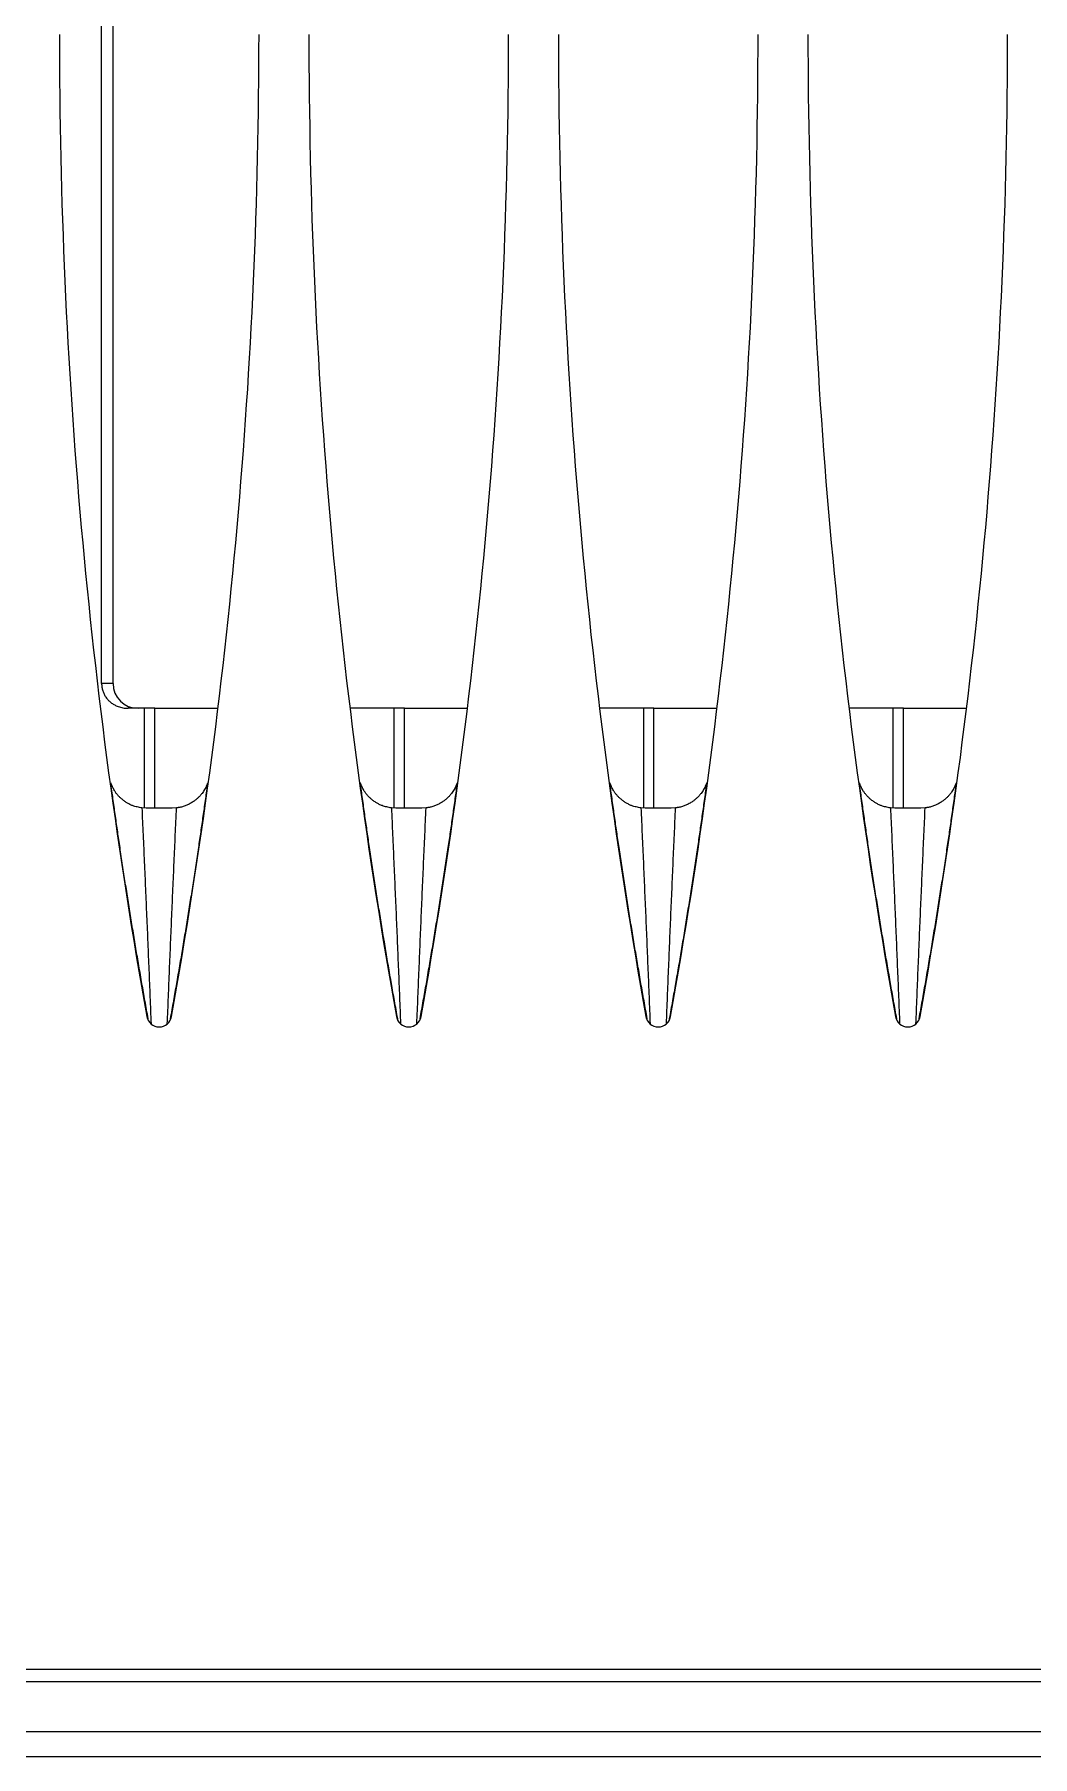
# Model space of a CAD drawing. Header units: metres. Extents: x -101133.8 to -101066.7, y -24899.3 to -24824.7.
# Drawn here: x -101110.1673 to -101110.1273, y -24848.6847 to -24848.6157 of the extents above; entities that cross this region are included whole.
import ezdxf

# ---------------------------------------------------------------- set-up
doc = ezdxf.new("R2010")
doc.units = ezdxf.units.M
doc.header["$LTSCALE"] = 0.2
doc.layers.add('CMT-CVC-MATERIEL', color=30, linetype='Continuous')

# ---------------------------------------------------------------- blocks, each defined once
blk = doc.blocks.new('Cassette 600x600')
at = {"linetype": 'Continuous', "lineweight": 13}
for p, q in [((-20078.23, 72.805), (-20078.23, 443.205)), ((-20077.73, 443.205), (-20077.73, 72.805)), ((-20075.73, 104.505), (-20075.73, 411.505)), ((-20074.73, 104.505), (-20074.73, 411.505)), ((-20116.73, 212.832), (-20116.73, 215.361)), ((-20112.23, 214.73), (-20112.23, 214.764)), ((-20106.73, 213.87), (-20106.73, 213.907)), ((-20112.74, 213.7), (-20112.73, 213.527)), ((-20105.73, 213.702), (-20105.73, 213.736)), ((-20112.73, 212.832), (-20116.73, 212.832)), ((-20116.73, 212.832), (-20116.73, 212.421)), ((-20116.73, 212.421), (-20116.73, 210.649)), ((-20112.733, 212.421), (-20116.73, 212.421)), ((-20112.73, 212.483), (-20112.74, 212.31)), ((-20106.73, 212.103), (-20106.73, 212.14)), ((-20105.73, 212.274), (-20105.73, 212.308)), ((-20112.23, 211.246), (-20112.23, 211.28)), ((-20116.73, 202.832), (-20116.73, 205.361)), ((-20112.23, 204.73), (-20112.23, 204.764)), ((-20112.74, 203.7), (-20112.73, 203.527)), ((-20105.73, 203.702), (-20105.73, 203.736)), ((-20112.73, 202.832), (-20116.73, 202.832)), ((-20116.73, 202.832), (-20116.73, 202.421)), ((-20116.73, 202.421), (-20116.73, 200.649)), ((-20112.733, 202.421), (-20116.73, 202.421)), ((-20112.73, 202.483), (-20112.74, 202.31)), ((-20105.73, 202.274), (-20105.73, 202.308)), ((-20112.23, 201.246), (-20112.23, 201.28)), ((-20116.73, 192.832), (-20116.73, 195.361)), ((-20112.23, 194.73), (-20112.23, 194.764)), ((-20112.74, 193.7), (-20112.73, 193.527)), ((-20105.73, 193.702), (-20105.73, 193.736)), ((-20112.73, 192.832), (-20116.73, 192.832)), ((-20116.73, 192.832), (-20116.73, 192.421)), ((-20116.73, 192.421), (-20116.73, 190.649)), ((-20112.733, 192.421), (-20116.73, 192.421)), ((-20112.73, 192.483), (-20112.74, 192.31)), ((-20107.316, 192.005), (-20107.537, 192.005)), ((-20105.73, 192.274), (-20105.73, 192.308)), ((-20112.23, 191.246), (-20112.23, 191.28)), ((-20116.73, 182.832), (-20116.73, 185.361)), ((-20112.74, 183.7), (-20112.73, 183.527)), ((-20106.73, 183.87), (-20106.73, 183.907)), ((-20105.73, 183.702), (-20105.73, 183.736)), ((-20112.73, 182.832), (-20116.73, 182.832)), ((-20116.73, 182.832), (-20116.73, 182.421)), ((-20116.73, 182.421), (-20116.73, 181.768)), ((-20112.733, 182.421), (-20116.73, 182.421)), ((-20112.73, 182.483), (-20112.74, 182.31)), ((-20105.73, 182.274), (-20105.73, 182.308)), ((-20106.73, 182.103), (-20106.73, 182.14)), ((-20117.73, 181.155), (-20221.23, 181.155)), ((-20117.73, 181.155), (-20117.73, 180.695)), ((-20112.23, 181.246), (-20112.23, 181.28)), ((-20117.73, 180.695), (-20221.23, 180.695))]:
    blk.add_line(p, q, dxfattribs=at)
for centre, radius, start, end in [((-20143.73, -5.495), 222.5, 79.81251, 90), ((-20104.465, 213.005), 0.5, 280.18749, 79.81251), ((-20143.73, 431.505), 222.5, 270, 280.18749), ((-20143.73, -15.495), 222.5, 79.81251, 90), ((-20104.465, 203.005), 0.5, 280.18749, 79.81251), ((-20143.73, 421.505), 222.5, 270, 280.18749), ((-20143.73, -25.495), 222.5, 79.81251, 90), ((-20104.465, 193.005), 0.5, 280.18749, 79.81251), ((-20143.73, 411.505), 222.5, 270, 280.18749), ((-20143.73, -35.495), 222.5, 79.81251, 90), ((-20104.465, 183.005), 0.5, 280.18749, 79.81251), ((-20143.73, 401.505), 222.5, 270, 280.18749)]:
    blk.add_arc(centre, radius, start, end, dxfattribs=at)
blk.add_ellipse((-20117.73, 182.159), major_axis=(0, 1.004), ratio=0.996195, start_param=3.141593, end_param=4.712389, dxfattribs=at)
for points, knots in [([(-20113.74, 214.945), (-20113.531, 214.916), (-20113.322, 214.887), (-20113.113, 214.857), (-20112.904, 214.828), (-20112.695, 214.799), (-20112.485, 214.769), (-20112.275, 214.739), (-20112.064, 214.709), (-20111.858, 214.679), (-20111.652, 214.65), (-20111.452, 214.621), (-20111.231, 214.588), (-20111.009, 214.555), (-20110.766, 214.519), (-20110.529, 214.483), (-20110.292, 214.447), (-20110.06, 214.412), (-20109.828, 214.376), (-20109.595, 214.34), (-20109.361, 214.303), (-20109.127, 214.266), (-20108.893, 214.229), (-20108.659, 214.192), (-20108.426, 214.154), (-20108.193, 214.117), (-20107.96, 214.079), (-20107.726, 214.04), (-20107.492, 214.002), (-20107.256, 213.963), (-20107.026, 213.924), (-20106.796, 213.886), (-20106.571, 213.848), (-20106.326, 213.806), (-20106.081, 213.764), (-20105.816, 213.718), (-20105.627, 213.685), (-20105.483, 213.66), (-20105.383, 213.642), (-20105.271, 213.622), (-20105.16, 213.602), (-20105.036, 213.581), (-20104.916, 213.559), (-20104.795, 213.538), (-20104.678, 213.517), (-20104.56, 213.496), (-20104.442, 213.475), (-20104.323, 213.453), (-20104.205, 213.432)], [0, 0, 0, 0, 1, 1, 1, 2, 2, 2, 3, 3, 3, 4, 4, 4, 5, 5, 5, 6, 6, 6, 7, 7, 7, 8, 8, 8, 9, 9, 9, 10, 10, 10, 11, 11, 11, 12, 12, 12, 13, 13, 13, 14, 14, 14, 15, 15, 15, 16, 16, 16, 16]), ([(-20113.74, 214.945), (-20113.732, 214.942), (-20113.724, 214.939), (-20113.717, 214.936), (-20113.709, 214.934), (-20113.701, 214.931), (-20113.693, 214.928), (-20113.685, 214.925), (-20113.677, 214.921), (-20113.669, 214.918), (-20113.662, 214.916), (-20113.655, 214.913), (-20113.646, 214.909), (-20113.623, 214.9), (-20113.589, 214.884), (-20113.558, 214.869), (-20113.528, 214.854), (-20113.502, 214.84), (-20113.475, 214.824), (-20113.448, 214.808), (-20113.421, 214.791), (-20113.397, 214.775), (-20113.372, 214.759), (-20113.351, 214.744), (-20113.322, 214.722), (-20113.294, 214.7), (-20113.258, 214.67), (-20113.226, 214.642), (-20113.194, 214.614), (-20113.167, 214.586), (-20113.139, 214.557), (-20113.112, 214.528), (-20113.085, 214.497), (-20113.061, 214.468), (-20113.038, 214.439), (-20113.018, 214.412), (-20112.992, 214.375), (-20112.967, 214.338), (-20112.937, 214.29), (-20112.911, 214.244), (-20112.886, 214.197), (-20112.865, 214.153), (-20112.846, 214.109), (-20112.827, 214.064), (-20112.811, 214.02), (-20112.796, 213.971), (-20112.781, 213.922), (-20112.768, 213.868), (-20112.761, 213.833), (-20112.759, 213.82), (-20112.757, 213.81), (-20112.755, 213.799), (-20112.753, 213.789), (-20112.751, 213.777), (-20112.75, 213.766), (-20112.748, 213.755), (-20112.746, 213.744), (-20112.745, 213.733), (-20112.743, 213.722), (-20112.741, 213.711), (-20112.74, 213.7)], [0, 0, 0, 0, 1, 1, 1, 2, 2, 2, 3, 3, 3, 4, 4, 4, 5, 5, 5, 6, 6, 6, 7, 7, 7, 8, 8, 8, 9, 9, 9, 10, 10, 10, 11, 11, 11, 12, 12, 12, 13, 13, 13, 14, 14, 14, 15, 15, 15, 16, 16, 16, 17, 17, 17, 18, 18, 18, 19, 19, 19, 20, 20, 20, 20]), ([(-20104.086, 213.331), (-20104.446, 213.346), (-20104.806, 213.36), (-20105.166, 213.375), (-20105.527, 213.39), (-20105.887, 213.404), (-20106.247, 213.419), (-20106.608, 213.434), (-20106.968, 213.449), (-20107.328, 213.464), (-20107.688, 213.479), (-20108.049, 213.494), (-20108.409, 213.509), (-20108.77, 213.524), (-20109.131, 213.54), (-20109.492, 213.556), (-20109.853, 213.571), (-20110.213, 213.587), (-20110.574, 213.603), (-20110.935, 213.619), (-20111.296, 213.635), (-20111.657, 213.651), (-20112.018, 213.668), (-20112.379, 213.684), (-20112.74, 213.7)], [0, 0, 0, 0, 1, 1, 1, 2, 2, 2, 3, 3, 3, 4, 4, 4, 5, 5, 5, 6, 6, 6, 7, 7, 7, 8, 8, 8, 8]), ([(-20112.73, 213.527), (-20112.73, 213.507), (-20112.73, 213.487), (-20112.73, 213.466), (-20112.73, 213.446), (-20112.73, 213.425), (-20112.73, 213.404), (-20112.73, 213.383), (-20112.73, 213.363), (-20112.73, 213.341), (-20112.73, 213.32), (-20112.73, 213.299), (-20112.73, 213.277), (-20112.73, 213.255), (-20112.73, 213.233), (-20112.73, 213.211), (-20112.73, 213.189), (-20112.73, 213.166), (-20112.73, 213.143), (-20112.73, 213.121), (-20112.73, 213.098), (-20112.73, 213.075), (-20112.73, 213.052), (-20112.73, 213.029), (-20112.73, 213.006), (-20112.73, 212.983), (-20112.73, 212.96), (-20112.73, 212.937), (-20112.73, 212.914), (-20112.73, 212.891), (-20112.73, 212.868), (-20112.73, 212.845), (-20112.73, 212.823), (-20112.73, 212.8), (-20112.73, 212.778), (-20112.73, 212.756), (-20112.73, 212.734), (-20112.73, 212.712), (-20112.73, 212.691), (-20112.73, 212.67), (-20112.73, 212.648), (-20112.73, 212.627), (-20112.73, 212.607), (-20112.73, 212.586), (-20112.73, 212.565), (-20112.73, 212.544), (-20112.73, 212.524), (-20112.73, 212.503), (-20112.73, 212.483)], [0, 0, 0, 0, 1, 1, 1, 2, 2, 2, 3, 3, 3, 4, 4, 4, 5, 5, 5, 6, 6, 6, 7, 7, 7, 8, 8, 8, 9, 9, 9, 10, 10, 10, 11, 11, 11, 12, 12, 12, 13, 13, 13, 14, 14, 14, 15, 15, 15, 16, 16, 16, 16]), ([(-20104.205, 212.578), (-20104.323, 212.557), (-20104.442, 212.536), (-20104.56, 212.515), (-20104.678, 212.493), (-20104.795, 212.473), (-20104.916, 212.451), (-20105.036, 212.43), (-20105.16, 212.408), (-20105.271, 212.388), (-20105.383, 212.368), (-20105.483, 212.351), (-20105.627, 212.325), (-20105.816, 212.292), (-20106.081, 212.246), (-20106.326, 212.204), (-20106.571, 212.163), (-20106.796, 212.125), (-20107.026, 212.086), (-20107.256, 212.048), (-20107.492, 212.008), (-20107.726, 211.97), (-20107.96, 211.931), (-20108.193, 211.894), (-20108.426, 211.856), (-20108.659, 211.818), (-20108.893, 211.781), (-20109.127, 211.744), (-20109.361, 211.707), (-20109.595, 211.67), (-20109.828, 211.634), (-20110.06, 211.598), (-20110.292, 211.563), (-20110.529, 211.527), (-20110.766, 211.491), (-20111.009, 211.455), (-20111.231, 211.422), (-20111.452, 211.39), (-20111.652, 211.361), (-20111.858, 211.331), (-20112.064, 211.301), (-20112.275, 211.271), (-20112.485, 211.241), (-20112.695, 211.212), (-20112.904, 211.182), (-20113.113, 211.153), (-20113.322, 211.124), (-20113.531, 211.094), (-20113.74, 211.065)], [0, 0, 0, 0, 1, 1, 1, 2, 2, 2, 3, 3, 3, 4, 4, 4, 5, 5, 5, 6, 6, 6, 7, 7, 7, 8, 8, 8, 9, 9, 9, 10, 10, 10, 11, 11, 11, 12, 12, 12, 13, 13, 13, 14, 14, 14, 15, 15, 15, 16, 16, 16, 16]), ([(-20112.74, 212.31), (-20112.379, 212.327), (-20112.018, 212.343), (-20111.657, 212.359), (-20111.296, 212.375), (-20110.935, 212.391), (-20110.574, 212.407), (-20110.213, 212.423), (-20109.853, 212.439), (-20109.492, 212.454), (-20109.131, 212.47), (-20108.77, 212.486), (-20108.409, 212.501), (-20108.049, 212.516), (-20107.688, 212.532), (-20107.328, 212.547), (-20106.968, 212.562), (-20106.608, 212.576), (-20106.247, 212.591), (-20105.887, 212.606), (-20105.527, 212.621), (-20105.166, 212.635), (-20104.806, 212.65), (-20104.446, 212.664), (-20104.086, 212.679)], [0, 0, 0, 0, 1, 1, 1, 2, 2, 2, 3, 3, 3, 4, 4, 4, 5, 5, 5, 6, 6, 6, 7, 7, 7, 8, 8, 8, 8]), ([(-20112.74, 212.31), (-20112.746, 212.279), (-20112.752, 212.248), (-20112.758, 212.217), (-20112.764, 212.186), (-20112.77, 212.155), (-20112.778, 212.124), (-20112.785, 212.093), (-20112.793, 212.061), (-20112.802, 212.031), (-20112.81, 212.001), (-20112.819, 211.974), (-20112.832, 211.939), (-20112.845, 211.904), (-20112.862, 211.862), (-20112.882, 211.823), (-20112.901, 211.783), (-20112.921, 211.746), (-20112.944, 211.709), (-20112.966, 211.672), (-20112.991, 211.635), (-20113.019, 211.598), (-20113.047, 211.56), (-20113.079, 211.521), (-20113.106, 211.49), (-20113.132, 211.459), (-20113.154, 211.437), (-20113.178, 211.412), (-20113.202, 211.388), (-20113.23, 211.363), (-20113.257, 211.339), (-20113.285, 211.315), (-20113.313, 211.293), (-20113.344, 211.27), (-20113.376, 211.248), (-20113.411, 211.225), (-20113.439, 211.208), (-20113.467, 211.192), (-20113.487, 211.181), (-20113.511, 211.169), (-20113.534, 211.157), (-20113.56, 211.145), (-20113.585, 211.133), (-20113.611, 211.121), (-20113.637, 211.11), (-20113.662, 211.098), (-20113.688, 211.087), (-20113.714, 211.076), (-20113.74, 211.065)], [0, 0, 0, 0, 1, 1, 1, 2, 2, 2, 3, 3, 3, 4, 4, 4, 5, 5, 5, 6, 6, 6, 7, 7, 7, 8, 8, 8, 9, 9, 9, 10, 10, 10, 11, 11, 11, 12, 12, 12, 13, 13, 13, 14, 14, 14, 15, 15, 15, 16, 16, 16, 16]), ([(-20113.74, 204.945), (-20113.732, 204.942), (-20113.724, 204.939), (-20113.717, 204.936), (-20113.709, 204.934), (-20113.701, 204.931), (-20113.693, 204.928), (-20113.685, 204.925), (-20113.677, 204.921), (-20113.669, 204.918), (-20113.662, 204.916), (-20113.655, 204.913), (-20113.646, 204.909), (-20113.623, 204.9), (-20113.589, 204.884), (-20113.558, 204.869), (-20113.528, 204.854), (-20113.502, 204.84), (-20113.475, 204.824), (-20113.448, 204.808), (-20113.421, 204.791), (-20113.397, 204.775), (-20113.372, 204.759), (-20113.351, 204.744), (-20113.322, 204.722), (-20113.294, 204.7), (-20113.258, 204.67), (-20113.226, 204.642), (-20113.194, 204.614), (-20113.167, 204.586), (-20113.139, 204.557), (-20113.112, 204.528), (-20113.085, 204.497), (-20113.061, 204.468), (-20113.038, 204.439), (-20113.018, 204.412), (-20112.992, 204.375), (-20112.967, 204.338), (-20112.937, 204.29), (-20112.911, 204.244), (-20112.886, 204.197), (-20112.865, 204.153), (-20112.846, 204.109), (-20112.827, 204.064), (-20112.811, 204.02), (-20112.796, 203.971), (-20112.781, 203.922), (-20112.768, 203.868), (-20112.761, 203.833), (-20112.759, 203.82), (-20112.757, 203.81), (-20112.755, 203.799), (-20112.753, 203.789), (-20112.751, 203.777), (-20112.75, 203.766), (-20112.748, 203.755), (-20112.746, 203.744), (-20112.745, 203.733), (-20112.743, 203.722), (-20112.741, 203.711), (-20112.74, 203.7)], [0, 0, 0, 0, 1, 1, 1, 2, 2, 2, 3, 3, 3, 4, 4, 4, 5, 5, 5, 6, 6, 6, 7, 7, 7, 8, 8, 8, 9, 9, 9, 10, 10, 10, 11, 11, 11, 12, 12, 12, 13, 13, 13, 14, 14, 14, 15, 15, 15, 16, 16, 16, 17, 17, 17, 18, 18, 18, 19, 19, 19, 20, 20, 20, 20]), ([(-20113.74, 204.945), (-20113.531, 204.916), (-20113.322, 204.887), (-20113.113, 204.857), (-20112.904, 204.828), (-20112.695, 204.799), (-20112.485, 204.769), (-20112.275, 204.739), (-20112.064, 204.709), (-20111.858, 204.679), (-20111.652, 204.65), (-20111.452, 204.621), (-20111.231, 204.588), (-20111.009, 204.555), (-20110.766, 204.519), (-20110.529, 204.483), (-20110.292, 204.447), (-20110.06, 204.412), (-20109.828, 204.376), (-20109.595, 204.34), (-20109.361, 204.303), (-20109.127, 204.266), (-20108.893, 204.229), (-20108.659, 204.192), (-20108.426, 204.154), (-20108.193, 204.117), (-20107.96, 204.079), (-20107.726, 204.04), (-20107.492, 204.002), (-20107.256, 203.963), (-20107.026, 203.924), (-20106.796, 203.886), (-20106.571, 203.848), (-20106.326, 203.806), (-20106.081, 203.764), (-20105.816, 203.718), (-20105.627, 203.685), (-20105.483, 203.66), (-20105.383, 203.642), (-20105.271, 203.622), (-20105.16, 203.602), (-20105.036, 203.581), (-20104.916, 203.559), (-20104.795, 203.538), (-20104.678, 203.517), (-20104.56, 203.496), (-20104.442, 203.475), (-20104.323, 203.453), (-20104.205, 203.432)], [0, 0, 0, 0, 1, 1, 1, 2, 2, 2, 3, 3, 3, 4, 4, 4, 5, 5, 5, 6, 6, 6, 7, 7, 7, 8, 8, 8, 9, 9, 9, 10, 10, 10, 11, 11, 11, 12, 12, 12, 13, 13, 13, 14, 14, 14, 15, 15, 15, 16, 16, 16, 16]), ([(-20104.086, 203.331), (-20104.446, 203.346), (-20104.806, 203.36), (-20105.166, 203.375), (-20105.527, 203.39), (-20105.887, 203.404), (-20106.247, 203.419), (-20106.608, 203.434), (-20106.968, 203.449), (-20107.328, 203.464), (-20107.688, 203.479), (-20108.049, 203.494), (-20108.409, 203.509), (-20108.77, 203.524), (-20109.131, 203.54), (-20109.492, 203.556), (-20109.853, 203.571), (-20110.213, 203.587), (-20110.574, 203.603), (-20110.935, 203.619), (-20111.296, 203.635), (-20111.657, 203.651), (-20112.018, 203.668), (-20112.379, 203.684), (-20112.74, 203.7)], [0, 0, 0, 0, 1, 1, 1, 2, 2, 2, 3, 3, 3, 4, 4, 4, 5, 5, 5, 6, 6, 6, 7, 7, 7, 8, 8, 8, 8]), ([(-20112.73, 203.527), (-20112.73, 203.507), (-20112.73, 203.487), (-20112.73, 203.466), (-20112.73, 203.446), (-20112.73, 203.425), (-20112.73, 203.404), (-20112.73, 203.383), (-20112.73, 203.363), (-20112.73, 203.341), (-20112.73, 203.32), (-20112.73, 203.299), (-20112.73, 203.277), (-20112.73, 203.255), (-20112.73, 203.233), (-20112.73, 203.211), (-20112.73, 203.189), (-20112.73, 203.166), (-20112.73, 203.143), (-20112.73, 203.121), (-20112.73, 203.098), (-20112.73, 203.075), (-20112.73, 203.052), (-20112.73, 203.029), (-20112.73, 203.006), (-20112.73, 202.983), (-20112.73, 202.96), (-20112.73, 202.937), (-20112.73, 202.914), (-20112.73, 202.891), (-20112.73, 202.868), (-20112.73, 202.845), (-20112.73, 202.823), (-20112.73, 202.8), (-20112.73, 202.778), (-20112.73, 202.756), (-20112.73, 202.734), (-20112.73, 202.712), (-20112.73, 202.691), (-20112.73, 202.67), (-20112.73, 202.648), (-20112.73, 202.627), (-20112.73, 202.607), (-20112.73, 202.586), (-20112.73, 202.565), (-20112.73, 202.544), (-20112.73, 202.524), (-20112.73, 202.503), (-20112.73, 202.483)], [0, 0, 0, 0, 1, 1, 1, 2, 2, 2, 3, 3, 3, 4, 4, 4, 5, 5, 5, 6, 6, 6, 7, 7, 7, 8, 8, 8, 9, 9, 9, 10, 10, 10, 11, 11, 11, 12, 12, 12, 13, 13, 13, 14, 14, 14, 15, 15, 15, 16, 16, 16, 16]), ([(-20104.205, 202.578), (-20104.323, 202.557), (-20104.442, 202.536), (-20104.56, 202.515), (-20104.678, 202.493), (-20104.795, 202.473), (-20104.916, 202.451), (-20105.036, 202.43), (-20105.16, 202.408), (-20105.271, 202.388), (-20105.383, 202.368), (-20105.483, 202.351), (-20105.627, 202.325), (-20105.816, 202.292), (-20106.081, 202.246), (-20106.326, 202.204), (-20106.571, 202.163), (-20106.796, 202.125), (-20107.026, 202.086), (-20107.256, 202.048), (-20107.492, 202.008), (-20107.726, 201.97), (-20107.96, 201.931), (-20108.193, 201.894), (-20108.426, 201.856), (-20108.659, 201.818), (-20108.893, 201.781), (-20109.127, 201.744), (-20109.361, 201.707), (-20109.595, 201.67), (-20109.828, 201.634), (-20110.06, 201.598), (-20110.292, 201.563), (-20110.529, 201.527), (-20110.766, 201.491), (-20111.009, 201.455), (-20111.231, 201.422), (-20111.452, 201.39), (-20111.652, 201.361), (-20111.858, 201.331), (-20112.064, 201.301), (-20112.275, 201.271), (-20112.485, 201.241), (-20112.695, 201.212), (-20112.904, 201.182), (-20113.113, 201.153), (-20113.322, 201.124), (-20113.531, 201.094), (-20113.74, 201.065)], [0, 0, 0, 0, 1, 1, 1, 2, 2, 2, 3, 3, 3, 4, 4, 4, 5, 5, 5, 6, 6, 6, 7, 7, 7, 8, 8, 8, 9, 9, 9, 10, 10, 10, 11, 11, 11, 12, 12, 12, 13, 13, 13, 14, 14, 14, 15, 15, 15, 16, 16, 16, 16]), ([(-20112.74, 202.31), (-20112.746, 202.279), (-20112.752, 202.248), (-20112.758, 202.217), (-20112.764, 202.186), (-20112.77, 202.155), (-20112.778, 202.124), (-20112.785, 202.093), (-20112.793, 202.061), (-20112.802, 202.031), (-20112.81, 202.001), (-20112.819, 201.974), (-20112.832, 201.939), (-20112.845, 201.904), (-20112.862, 201.862), (-20112.882, 201.823), (-20112.901, 201.783), (-20112.921, 201.746), (-20112.944, 201.709), (-20112.966, 201.672), (-20112.991, 201.635), (-20113.019, 201.598), (-20113.047, 201.56), (-20113.079, 201.521), (-20113.106, 201.49), (-20113.132, 201.459), (-20113.154, 201.437), (-20113.178, 201.412), (-20113.202, 201.388), (-20113.23, 201.363), (-20113.257, 201.339), (-20113.285, 201.315), (-20113.313, 201.293), (-20113.344, 201.27), (-20113.376, 201.248), (-20113.411, 201.225), (-20113.439, 201.208), (-20113.467, 201.192), (-20113.487, 201.181), (-20113.511, 201.169), (-20113.534, 201.157), (-20113.56, 201.145), (-20113.585, 201.133), (-20113.611, 201.121), (-20113.637, 201.11), (-20113.662, 201.098), (-20113.688, 201.087), (-20113.714, 201.076), (-20113.74, 201.065)], [0, 0, 0, 0, 1, 1, 1, 2, 2, 2, 3, 3, 3, 4, 4, 4, 5, 5, 5, 6, 6, 6, 7, 7, 7, 8, 8, 8, 9, 9, 9, 10, 10, 10, 11, 11, 11, 12, 12, 12, 13, 13, 13, 14, 14, 14, 15, 15, 15, 16, 16, 16, 16]), ([(-20112.74, 202.31), (-20112.379, 202.327), (-20112.018, 202.343), (-20111.657, 202.359), (-20111.296, 202.375), (-20110.935, 202.391), (-20110.574, 202.407), (-20110.213, 202.423), (-20109.853, 202.439), (-20109.492, 202.454), (-20109.131, 202.47), (-20108.77, 202.486), (-20108.409, 202.501), (-20108.049, 202.516), (-20107.688, 202.532), (-20107.328, 202.547), (-20106.968, 202.562), (-20106.608, 202.577), (-20106.247, 202.591), (-20105.887, 202.606), (-20105.527, 202.621), (-20105.166, 202.635), (-20104.806, 202.65), (-20104.446, 202.664), (-20104.086, 202.679)], [0, 0, 0, 0, 1, 1, 1, 2, 2, 2, 3, 3, 3, 4, 4, 4, 5, 5, 5, 6, 6, 6, 7, 7, 7, 8, 8, 8, 8]), ([(-20113.74, 194.945), (-20113.732, 194.942), (-20113.724, 194.939), (-20113.717, 194.936), (-20113.709, 194.934), (-20113.701, 194.931), (-20113.693, 194.928), (-20113.685, 194.925), (-20113.677, 194.921), (-20113.669, 194.918), (-20113.662, 194.916), (-20113.655, 194.913), (-20113.646, 194.909), (-20113.623, 194.9), (-20113.589, 194.884), (-20113.558, 194.869), (-20113.528, 194.854), (-20113.502, 194.84), (-20113.475, 194.824), (-20113.448, 194.808), (-20113.421, 194.791), (-20113.397, 194.775), (-20113.372, 194.759), (-20113.351, 194.744), (-20113.322, 194.722), (-20113.294, 194.7), (-20113.258, 194.67), (-20113.226, 194.642), (-20113.194, 194.614), (-20113.167, 194.586), (-20113.139, 194.557), (-20113.112, 194.528), (-20113.085, 194.497), (-20113.061, 194.468), (-20113.038, 194.439), (-20113.018, 194.412), (-20112.992, 194.375), (-20112.967, 194.338), (-20112.937, 194.29), (-20112.911, 194.244), (-20112.886, 194.197), (-20112.865, 194.153), (-20112.846, 194.109), (-20112.827, 194.064), (-20112.811, 194.02), (-20112.796, 193.971), (-20112.781, 193.922), (-20112.768, 193.868), (-20112.761, 193.833), (-20112.759, 193.82), (-20112.757, 193.81), (-20112.755, 193.799), (-20112.753, 193.789), (-20112.751, 193.777), (-20112.75, 193.766), (-20112.748, 193.755), (-20112.746, 193.744), (-20112.745, 193.733), (-20112.743, 193.722), (-20112.741, 193.711), (-20112.74, 193.7)], [0, 0, 0, 0, 1, 1, 1, 2, 2, 2, 3, 3, 3, 4, 4, 4, 5, 5, 5, 6, 6, 6, 7, 7, 7, 8, 8, 8, 9, 9, 9, 10, 10, 10, 11, 11, 11, 12, 12, 12, 13, 13, 13, 14, 14, 14, 15, 15, 15, 16, 16, 16, 17, 17, 17, 18, 18, 18, 19, 19, 19, 20, 20, 20, 20]), ([(-20113.74, 194.945), (-20113.531, 194.916), (-20113.322, 194.887), (-20113.113, 194.857), (-20112.904, 194.828), (-20112.695, 194.799), (-20112.485, 194.769), (-20112.275, 194.739), (-20112.064, 194.709), (-20111.858, 194.679), (-20111.652, 194.65), (-20111.452, 194.621), (-20111.231, 194.588), (-20111.009, 194.555), (-20110.766, 194.519), (-20110.529, 194.483), (-20110.292, 194.447), (-20110.06, 194.412), (-20109.828, 194.376), (-20109.595, 194.34), (-20109.361, 194.303), (-20109.127, 194.266), (-20108.893, 194.229), (-20108.659, 194.192), (-20108.426, 194.154), (-20108.193, 194.117), (-20107.96, 194.079), (-20107.726, 194.04), (-20107.492, 194.002), (-20107.256, 193.963), (-20107.026, 193.924), (-20106.796, 193.886), (-20106.571, 193.848), (-20106.326, 193.806), (-20106.081, 193.764), (-20105.816, 193.718), (-20105.627, 193.685), (-20105.483, 193.66), (-20105.383, 193.642), (-20105.271, 193.622), (-20105.16, 193.602), (-20105.036, 193.581), (-20104.916, 193.559), (-20104.795, 193.538), (-20104.678, 193.517), (-20104.56, 193.496), (-20104.442, 193.475), (-20104.323, 193.453), (-20104.205, 193.432)], [0, 0, 0, 0, 1, 1, 1, 2, 2, 2, 3, 3, 3, 4, 4, 4, 5, 5, 5, 6, 6, 6, 7, 7, 7, 8, 8, 8, 9, 9, 9, 10, 10, 10, 11, 11, 11, 12, 12, 12, 13, 13, 13, 14, 14, 14, 15, 15, 15, 16, 16, 16, 16]), ([(-20104.086, 193.331), (-20104.446, 193.346), (-20104.806, 193.36), (-20105.166, 193.375), (-20105.527, 193.39), (-20105.887, 193.404), (-20106.247, 193.419), (-20106.608, 193.434), (-20106.968, 193.449), (-20107.328, 193.464), (-20107.688, 193.479), (-20108.049, 193.494), (-20108.409, 193.509), (-20108.77, 193.524), (-20109.131, 193.54), (-20109.492, 193.556), (-20109.853, 193.571), (-20110.213, 193.587), (-20110.574, 193.603), (-20110.935, 193.619), (-20111.296, 193.635), (-20111.657, 193.651), (-20112.018, 193.668), (-20112.379, 193.684), (-20112.74, 193.7)], [0, 0, 0, 0, 1, 1, 1, 2, 2, 2, 3, 3, 3, 4, 4, 4, 5, 5, 5, 6, 6, 6, 7, 7, 7, 8, 8, 8, 8]), ([(-20112.73, 193.527), (-20112.73, 193.507), (-20112.73, 193.487), (-20112.73, 193.466), (-20112.73, 193.446), (-20112.73, 193.425), (-20112.73, 193.404), (-20112.73, 193.383), (-20112.73, 193.363), (-20112.73, 193.341), (-20112.73, 193.32), (-20112.73, 193.299), (-20112.73, 193.277), (-20112.73, 193.255), (-20112.73, 193.233), (-20112.73, 193.211), (-20112.73, 193.189), (-20112.73, 193.166), (-20112.73, 193.143), (-20112.73, 193.121), (-20112.73, 193.098), (-20112.73, 193.075), (-20112.73, 193.052), (-20112.73, 193.029), (-20112.73, 193.006), (-20112.73, 192.983), (-20112.73, 192.96), (-20112.73, 192.937), (-20112.73, 192.914), (-20112.73, 192.891), (-20112.73, 192.868), (-20112.73, 192.845), (-20112.73, 192.823), (-20112.73, 192.8), (-20112.73, 192.778), (-20112.73, 192.756), (-20112.73, 192.734), (-20112.73, 192.712), (-20112.73, 192.691), (-20112.73, 192.67), (-20112.73, 192.648), (-20112.73, 192.627), (-20112.73, 192.607), (-20112.73, 192.586), (-20112.73, 192.565), (-20112.73, 192.544), (-20112.73, 192.524), (-20112.73, 192.503), (-20112.73, 192.483)], [0, 0, 0, 0, 1, 1, 1, 2, 2, 2, 3, 3, 3, 4, 4, 4, 5, 5, 5, 6, 6, 6, 7, 7, 7, 8, 8, 8, 9, 9, 9, 10, 10, 10, 11, 11, 11, 12, 12, 12, 13, 13, 13, 14, 14, 14, 15, 15, 15, 16, 16, 16, 16]), ([(-20104.205, 192.578), (-20104.323, 192.557), (-20104.442, 192.536), (-20104.56, 192.515), (-20104.678, 192.493), (-20104.795, 192.473), (-20104.916, 192.451), (-20105.036, 192.43), (-20105.16, 192.408), (-20105.271, 192.388), (-20105.383, 192.368), (-20105.483, 192.351), (-20105.627, 192.325), (-20105.816, 192.292), (-20106.081, 192.246), (-20106.326, 192.204), (-20106.571, 192.163), (-20106.796, 192.125), (-20107.026, 192.086), (-20107.256, 192.048), (-20107.492, 192.008), (-20107.726, 191.97), (-20107.96, 191.931), (-20108.193, 191.894), (-20108.426, 191.856), (-20108.659, 191.818), (-20108.893, 191.781), (-20109.127, 191.744), (-20109.361, 191.707), (-20109.595, 191.67), (-20109.828, 191.634), (-20110.06, 191.598), (-20110.292, 191.563), (-20110.529, 191.527), (-20110.766, 191.491), (-20111.009, 191.455), (-20111.231, 191.422), (-20111.452, 191.39), (-20111.652, 191.361), (-20111.858, 191.331), (-20112.064, 191.301), (-20112.275, 191.271), (-20112.485, 191.241), (-20112.695, 191.212), (-20112.904, 191.182), (-20113.113, 191.153), (-20113.322, 191.124), (-20113.531, 191.094), (-20113.74, 191.065)], [0, 0, 0, 0, 1, 1, 1, 2, 2, 2, 3, 3, 3, 4, 4, 4, 5, 5, 5, 6, 6, 6, 7, 7, 7, 8, 8, 8, 9, 9, 9, 10, 10, 10, 11, 11, 11, 12, 12, 12, 13, 13, 13, 14, 14, 14, 15, 15, 15, 16, 16, 16, 16]), ([(-20112.74, 192.31), (-20112.379, 192.327), (-20112.018, 192.343), (-20111.657, 192.359), (-20111.296, 192.375), (-20110.935, 192.391), (-20110.574, 192.407), (-20110.213, 192.423), (-20109.853, 192.439), (-20109.492, 192.454), (-20109.131, 192.47), (-20108.77, 192.486), (-20108.409, 192.501), (-20108.049, 192.516), (-20107.688, 192.532), (-20107.328, 192.547), (-20106.968, 192.562), (-20106.608, 192.577), (-20106.247, 192.591), (-20105.887, 192.606), (-20105.527, 192.621), (-20105.166, 192.635), (-20104.806, 192.65), (-20104.446, 192.664), (-20104.086, 192.679)], [0, 0, 0, 0, 1, 1, 1, 2, 2, 2, 3, 3, 3, 4, 4, 4, 5, 5, 5, 6, 6, 6, 7, 7, 7, 8, 8, 8, 8]), ([(-20112.74, 192.31), (-20112.746, 192.279), (-20112.752, 192.248), (-20112.758, 192.217), (-20112.764, 192.186), (-20112.77, 192.155), (-20112.778, 192.124), (-20112.785, 192.093), (-20112.793, 192.061), (-20112.802, 192.031), (-20112.81, 192.001), (-20112.819, 191.974), (-20112.832, 191.939), (-20112.845, 191.904), (-20112.862, 191.862), (-20112.882, 191.823), (-20112.901, 191.783), (-20112.921, 191.746), (-20112.944, 191.709), (-20112.966, 191.672), (-20112.991, 191.635), (-20113.019, 191.598), (-20113.047, 191.56), (-20113.079, 191.521), (-20113.106, 191.49), (-20113.132, 191.459), (-20113.154, 191.437), (-20113.178, 191.412), (-20113.202, 191.388), (-20113.23, 191.363), (-20113.257, 191.339), (-20113.285, 191.315), (-20113.313, 191.293), (-20113.344, 191.27), (-20113.376, 191.248), (-20113.411, 191.225), (-20113.439, 191.208), (-20113.467, 191.192), (-20113.487, 191.181), (-20113.511, 191.169), (-20113.534, 191.157), (-20113.56, 191.145), (-20113.585, 191.133), (-20113.611, 191.121), (-20113.637, 191.11), (-20113.662, 191.098), (-20113.688, 191.087), (-20113.714, 191.076), (-20113.74, 191.065)], [0, 0, 0, 0, 1, 1, 1, 2, 2, 2, 3, 3, 3, 4, 4, 4, 5, 5, 5, 6, 6, 6, 7, 7, 7, 8, 8, 8, 9, 9, 9, 10, 10, 10, 11, 11, 11, 12, 12, 12, 13, 13, 13, 14, 14, 14, 15, 15, 15, 16, 16, 16, 16]), ([(-20113.74, 184.945), (-20113.531, 184.916), (-20113.322, 184.887), (-20113.113, 184.857), (-20112.904, 184.828), (-20112.695, 184.799), (-20112.485, 184.769), (-20112.275, 184.739), (-20112.064, 184.709), (-20111.858, 184.679), (-20111.652, 184.65), (-20111.452, 184.621), (-20111.231, 184.588), (-20111.009, 184.555), (-20110.766, 184.519), (-20110.529, 184.483), (-20110.292, 184.447), (-20110.06, 184.412), (-20109.828, 184.376), (-20109.595, 184.34), (-20109.361, 184.303), (-20109.127, 184.266), (-20108.893, 184.229), (-20108.659, 184.192), (-20108.426, 184.154), (-20108.193, 184.117), (-20107.96, 184.079), (-20107.726, 184.04), (-20107.492, 184.002), (-20107.256, 183.963), (-20107.026, 183.924), (-20106.796, 183.886), (-20106.571, 183.848), (-20106.326, 183.806), (-20106.081, 183.764), (-20105.816, 183.718), (-20105.627, 183.685), (-20105.483, 183.66), (-20105.383, 183.642), (-20105.271, 183.622), (-20105.16, 183.602), (-20105.036, 183.581), (-20104.916, 183.559), (-20104.795, 183.538), (-20104.678, 183.517), (-20104.56, 183.496), (-20104.442, 183.475), (-20104.323, 183.453), (-20104.205, 183.432)], [0, 0, 0, 0, 1, 1, 1, 2, 2, 2, 3, 3, 3, 4, 4, 4, 5, 5, 5, 6, 6, 6, 7, 7, 7, 8, 8, 8, 9, 9, 9, 10, 10, 10, 11, 11, 11, 12, 12, 12, 13, 13, 13, 14, 14, 14, 15, 15, 15, 16, 16, 16, 16]), ([(-20113.74, 184.945), (-20113.732, 184.942), (-20113.724, 184.939), (-20113.717, 184.936), (-20113.709, 184.934), (-20113.701, 184.931), (-20113.693, 184.928), (-20113.685, 184.925), (-20113.677, 184.921), (-20113.669, 184.918), (-20113.662, 184.916), (-20113.655, 184.913), (-20113.646, 184.909), (-20113.623, 184.9), (-20113.589, 184.884), (-20113.558, 184.869), (-20113.528, 184.854), (-20113.502, 184.84), (-20113.475, 184.824), (-20113.448, 184.808), (-20113.421, 184.791), (-20113.397, 184.775), (-20113.372, 184.759), (-20113.351, 184.744), (-20113.322, 184.722), (-20113.294, 184.7), (-20113.258, 184.67), (-20113.226, 184.642), (-20113.194, 184.614), (-20113.167, 184.586), (-20113.139, 184.557), (-20113.112, 184.528), (-20113.085, 184.497), (-20113.061, 184.468), (-20113.038, 184.439), (-20113.018, 184.412), (-20112.992, 184.375), (-20112.967, 184.338), (-20112.937, 184.29), (-20112.911, 184.244), (-20112.886, 184.197), (-20112.865, 184.153), (-20112.846, 184.109), (-20112.827, 184.064), (-20112.811, 184.02), (-20112.796, 183.971), (-20112.781, 183.922), (-20112.768, 183.868), (-20112.761, 183.833), (-20112.759, 183.82), (-20112.757, 183.81), (-20112.755, 183.799), (-20112.753, 183.789), (-20112.751, 183.777), (-20112.75, 183.766), (-20112.748, 183.755), (-20112.746, 183.744), (-20112.745, 183.733), (-20112.743, 183.722), (-20112.741, 183.711), (-20112.74, 183.7)], [0, 0, 0, 0, 1, 1, 1, 2, 2, 2, 3, 3, 3, 4, 4, 4, 5, 5, 5, 6, 6, 6, 7, 7, 7, 8, 8, 8, 9, 9, 9, 10, 10, 10, 11, 11, 11, 12, 12, 12, 13, 13, 13, 14, 14, 14, 15, 15, 15, 16, 16, 16, 17, 17, 17, 18, 18, 18, 19, 19, 19, 20, 20, 20, 20]), ([(-20104.086, 183.331), (-20104.446, 183.346), (-20104.806, 183.36), (-20105.166, 183.375), (-20105.527, 183.39), (-20105.887, 183.404), (-20106.247, 183.419), (-20106.608, 183.434), (-20106.968, 183.449), (-20107.328, 183.464), (-20107.688, 183.479), (-20108.049, 183.494), (-20108.409, 183.509), (-20108.77, 183.524), (-20109.131, 183.54), (-20109.492, 183.556), (-20109.853, 183.571), (-20110.213, 183.587), (-20110.574, 183.603), (-20110.935, 183.619), (-20111.296, 183.635), (-20111.657, 183.651), (-20112.018, 183.668), (-20112.379, 183.684), (-20112.74, 183.7)], [0, 0, 0, 0, 1, 1, 1, 2, 2, 2, 3, 3, 3, 4, 4, 4, 5, 5, 5, 6, 6, 6, 7, 7, 7, 8, 8, 8, 8]), ([(-20112.73, 183.527), (-20112.73, 183.507), (-20112.73, 183.487), (-20112.73, 183.466), (-20112.73, 183.446), (-20112.73, 183.425), (-20112.73, 183.404), (-20112.73, 183.383), (-20112.73, 183.363), (-20112.73, 183.341), (-20112.73, 183.32), (-20112.73, 183.299), (-20112.73, 183.277), (-20112.73, 183.255), (-20112.73, 183.233), (-20112.73, 183.211), (-20112.73, 183.189), (-20112.73, 183.166), (-20112.73, 183.143), (-20112.73, 183.121), (-20112.73, 183.098), (-20112.73, 183.075), (-20112.73, 183.052), (-20112.73, 183.029), (-20112.73, 183.006), (-20112.73, 182.983), (-20112.73, 182.96), (-20112.73, 182.937), (-20112.73, 182.914), (-20112.73, 182.891), (-20112.73, 182.868), (-20112.73, 182.845), (-20112.73, 182.823), (-20112.73, 182.8), (-20112.73, 182.778), (-20112.73, 182.756), (-20112.73, 182.734), (-20112.73, 182.712), (-20112.73, 182.691), (-20112.73, 182.67), (-20112.73, 182.648), (-20112.73, 182.627), (-20112.73, 182.607), (-20112.73, 182.586), (-20112.73, 182.565), (-20112.73, 182.544), (-20112.73, 182.524), (-20112.73, 182.503), (-20112.73, 182.483)], [0, 0, 0, 0, 1, 1, 1, 2, 2, 2, 3, 3, 3, 4, 4, 4, 5, 5, 5, 6, 6, 6, 7, 7, 7, 8, 8, 8, 9, 9, 9, 10, 10, 10, 11, 11, 11, 12, 12, 12, 13, 13, 13, 14, 14, 14, 15, 15, 15, 16, 16, 16, 16]), ([(-20104.205, 182.578), (-20104.323, 182.557), (-20104.442, 182.536), (-20104.56, 182.515), (-20104.678, 182.493), (-20104.795, 182.473), (-20104.916, 182.451), (-20105.036, 182.43), (-20105.16, 182.408), (-20105.271, 182.388), (-20105.383, 182.368), (-20105.483, 182.351), (-20105.627, 182.325), (-20105.816, 182.292), (-20106.081, 182.246), (-20106.326, 182.204), (-20106.571, 182.163), (-20106.796, 182.125), (-20107.026, 182.086), (-20107.256, 182.048), (-20107.492, 182.008), (-20107.726, 181.97), (-20107.96, 181.931), (-20108.193, 181.894), (-20108.426, 181.856), (-20108.659, 181.818), (-20108.893, 181.781), (-20109.127, 181.744), (-20109.361, 181.707), (-20109.595, 181.67), (-20109.828, 181.634), (-20110.06, 181.598), (-20110.292, 181.563), (-20110.529, 181.527), (-20110.766, 181.491), (-20111.009, 181.455), (-20111.231, 181.422), (-20111.452, 181.39), (-20111.652, 181.361), (-20111.858, 181.331), (-20112.064, 181.301), (-20112.275, 181.271), (-20112.485, 181.241), (-20112.695, 181.212), (-20112.904, 181.182), (-20113.113, 181.153), (-20113.322, 181.124), (-20113.531, 181.094), (-20113.74, 181.065)], [0, 0, 0, 0, 1, 1, 1, 2, 2, 2, 3, 3, 3, 4, 4, 4, 5, 5, 5, 6, 6, 6, 7, 7, 7, 8, 8, 8, 9, 9, 9, 10, 10, 10, 11, 11, 11, 12, 12, 12, 13, 13, 13, 14, 14, 14, 15, 15, 15, 16, 16, 16, 16]), ([(-20112.74, 182.31), (-20112.746, 182.279), (-20112.752, 182.248), (-20112.758, 182.217), (-20112.764, 182.186), (-20112.77, 182.155), (-20112.778, 182.124), (-20112.785, 182.093), (-20112.793, 182.061), (-20112.802, 182.031), (-20112.81, 182.001), (-20112.819, 181.974), (-20112.832, 181.939), (-20112.845, 181.904), (-20112.862, 181.862), (-20112.882, 181.823), (-20112.901, 181.783), (-20112.921, 181.746), (-20112.944, 181.709), (-20112.966, 181.672), (-20112.991, 181.635), (-20113.019, 181.598), (-20113.047, 181.56), (-20113.079, 181.521), (-20113.106, 181.49), (-20113.132, 181.459), (-20113.154, 181.437), (-20113.178, 181.412), (-20113.202, 181.388), (-20113.23, 181.363), (-20113.257, 181.339), (-20113.285, 181.315), (-20113.313, 181.293), (-20113.344, 181.27), (-20113.376, 181.248), (-20113.411, 181.225), (-20113.439, 181.208), (-20113.467, 181.192), (-20113.487, 181.181), (-20113.511, 181.169), (-20113.534, 181.157), (-20113.56, 181.145), (-20113.585, 181.133), (-20113.611, 181.121), (-20113.637, 181.11), (-20113.662, 181.098), (-20113.688, 181.087), (-20113.714, 181.076), (-20113.74, 181.065)], [0, 0, 0, 0, 1, 1, 1, 2, 2, 2, 3, 3, 3, 4, 4, 4, 5, 5, 5, 6, 6, 6, 7, 7, 7, 8, 8, 8, 9, 9, 9, 10, 10, 10, 11, 11, 11, 12, 12, 12, 13, 13, 13, 14, 14, 14, 15, 15, 15, 16, 16, 16, 16]), ([(-20112.74, 182.31), (-20112.379, 182.327), (-20112.018, 182.343), (-20111.657, 182.359), (-20111.296, 182.375), (-20110.935, 182.391), (-20110.574, 182.407), (-20110.213, 182.423), (-20109.853, 182.439), (-20109.492, 182.454), (-20109.131, 182.47), (-20108.77, 182.486), (-20108.409, 182.501), (-20108.049, 182.516), (-20107.688, 182.532), (-20107.328, 182.547), (-20106.968, 182.562), (-20106.608, 182.576), (-20106.247, 182.591), (-20105.887, 182.606), (-20105.527, 182.621), (-20105.166, 182.635), (-20104.806, 182.65), (-20104.446, 182.664), (-20104.086, 182.679)], [0, 0, 0, 0, 1, 1, 1, 2, 2, 2, 3, 3, 3, 4, 4, 4, 5, 5, 5, 6, 6, 6, 7, 7, 7, 8, 8, 8, 8]), ([(-20117.73, 180.695), (-20117.705, 180.698), (-20117.68, 180.7), (-20117.655, 180.703), (-20117.63, 180.705), (-20117.605, 180.708), (-20117.58, 180.712), (-20117.555, 180.715), (-20117.531, 180.719), (-20117.506, 180.724), (-20117.482, 180.729), (-20117.458, 180.735), (-20117.434, 180.742), (-20117.411, 180.749), (-20117.387, 180.757), (-20117.365, 180.767), (-20117.342, 180.776), (-20117.319, 180.786), (-20117.297, 180.797), (-20117.276, 180.808), (-20117.254, 180.82), (-20117.233, 180.833), (-20117.212, 180.846), (-20117.192, 180.859), (-20117.172, 180.873), (-20117.153, 180.887), (-20117.133, 180.902), (-20117.114, 180.918), (-20117.096, 180.933), (-20117.078, 180.949), (-20117.06, 180.966), (-20117.043, 180.982), (-20117.026, 180.999), (-20117.011, 181.016), (-20116.995, 181.033), (-20116.98, 181.05), (-20116.965, 181.069), (-20116.95, 181.088), (-20116.935, 181.108), (-20116.921, 181.129), (-20116.907, 181.149), (-20116.895, 181.169), (-20116.882, 181.19), (-20116.87, 181.211), (-20116.859, 181.233), (-20116.849, 181.252), (-20116.839, 181.272), (-20116.831, 181.289), (-20116.82, 181.315), (-20116.809, 181.342), (-20116.795, 181.378), (-20116.784, 181.411), (-20116.773, 181.444), (-20116.765, 181.475), (-20116.758, 181.505), (-20116.752, 181.535), (-20116.746, 181.565), (-20116.742, 181.597), (-20116.737, 181.629), (-20116.734, 181.663), (-20116.733, 181.685), (-20116.732, 181.693), (-20116.732, 181.699), (-20116.732, 181.706), (-20116.731, 181.713), (-20116.731, 181.72), (-20116.731, 181.727), (-20116.731, 181.734), (-20116.73, 181.741), (-20116.73, 181.747), (-20116.73, 181.754), (-20116.73, 181.761), (-20116.73, 181.768)], [0, 0, 0, 0, 1, 1, 1, 2, 2, 2, 3, 3, 3, 4, 4, 4, 5, 5, 5, 6, 6, 6, 7, 7, 7, 8, 8, 8, 9, 9, 9, 10, 10, 10, 11, 11, 11, 12, 12, 12, 13, 13, 13, 14, 14, 14, 15, 15, 15, 16, 16, 16, 17, 17, 17, 18, 18, 18, 19, 19, 19, 20, 20, 20, 21, 21, 21, 22, 22, 22, 23, 23, 23, 24, 24, 24, 24])]:
    blk.add_open_spline(points, degree=3, knots=knots, dxfattribs=at)

msp = doc.modelspace()

# ---------------------------------------------------------------- block references
at = {"layer": 'CMT-CVC-MATERIEL', "xscale": 0.001, "yscale": 0.001, "zscale": 0.001, "rotation": 270}
msp.add_blockref('Cassette 600x600', (-101110.345313, -24868.759468), dxfattribs=at)

doc.saveas('drawing.dxf')
